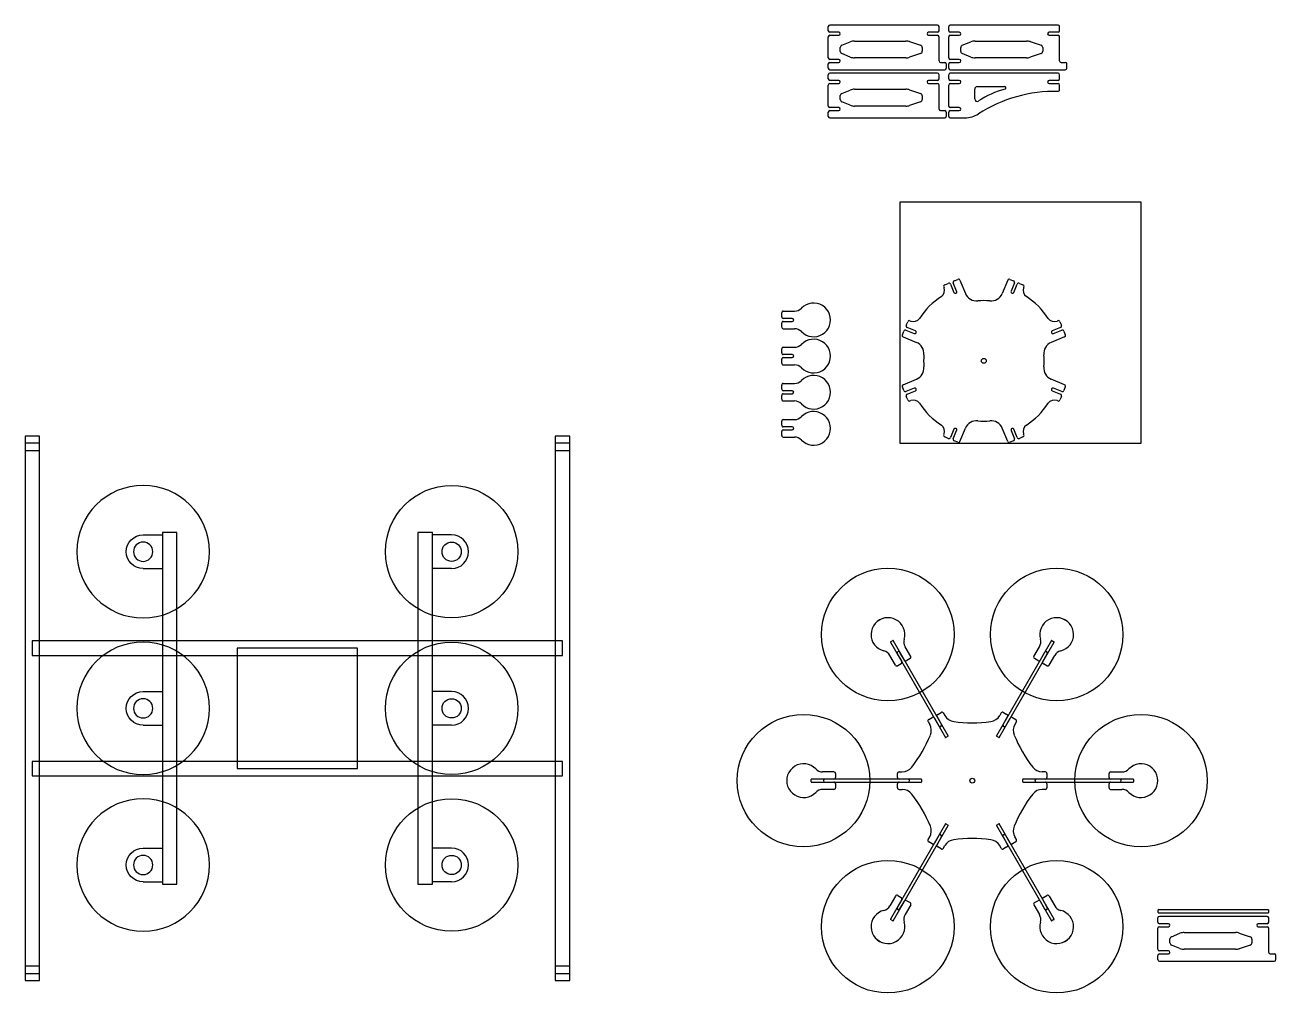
# Model space of a CAD drawing. Header units: millimetres. Extents: x -563 to 347, y -287 to 184.
# Drawn here: x -563 to -44, y -218 to 184 of the extents above; entities that cross this region are included whole.
import ezdxf

# ---------------------------------------------------------------- set-up
doc = ezdxf.new("R2010")
doc.units = ezdxf.units.MM
doc.layers.get('0').update_dxf_attribs({"linetype": 'CONTINUOUS', "lineweight": 25, "true_color": 0x000000})

# ---------------------------------------------------------------- blocks, each defined once
blk = doc.blocks.new('prop')
for p, q in [((0, 7), (-8, 7)), ((0, 7), (0, 7)), ((0, -7), (-8, -7))]:
    blk.add_line(p, q)
for radius in [27.5, 4]:
    blk.add_circle((0, 0), radius)
blk.add_arc((0, 0), 7, 270, 90)

msp = doc.modelspace()

# ---------------------------------------------------------------- linework, layer by layer
for p, q in [((-229.76, 181.21), (-229.76, 182.94)), ((-184.4, 183.58), (-229.13, 183.58)), ((-183.76, 181.21), (-183.76, 182.94)), ((-179.76, 181.21), (-179.76, 182.94)), ((-134.4, 183.58), (-179.13, 183.58)), ((-133.76, 181.21), (-133.76, 182.94)), ((-229.76, 169.94), (-229.76, 178.67)), ((-225.4, 180.58), (-229.13, 180.58)), ((-229.13, 179.31), (-225.4, 179.31)), ((-224.13, 175.19), (-220.66, 176.58)), ((-218.8, 176.94), (-197.57, 176.94)), ((-195.99, 176.68), (-191.44, 175.17)), ((-184.4, 180.58), (-188.13, 180.58)), ((-188.13, 179.31), (-184.4, 179.31)), ((-183.76, 168.67), (-183.76, 178.67)), ((-179.76, 169.94), (-179.76, 178.67)), ((-175.4, 180.58), (-179.13, 180.58)), ((-179.13, 179.31), (-175.4, 179.31)), ((-174.13, 175.19), (-170.66, 176.58)), ((-168.8, 176.94), (-147.57, 176.94)), ((-145.99, 176.68), (-141.44, 175.17)), ((-134.4, 180.58), (-138.13, 180.58)), ((-138.13, 179.31), (-134.4, 179.31)), ((-133.76, 168.67), (-133.76, 178.67)), ((-224.76, 172.62), (-224.76, 174.26)), ((-220.66, 170.3), (-224.13, 171.69)), ((-191.44, 171.71), (-195.99, 170.2)), ((-190.76, 174.22), (-190.76, 172.66)), ((-174.76, 172.62), (-174.76, 174.26)), ((-170.66, 170.3), (-174.13, 171.69)), ((-141.44, 171.71), (-145.99, 170.2)), ((-140.76, 174.22), (-140.76, 172.66)), ((-229.76, 165.67), (-229.76, 167.4)), ((-225.4, 169.31), (-229.13, 169.31)), ((-229.13, 168.04), (-225.4, 168.04)), ((-197.57, 169.94), (-218.8, 169.94)), ((-183.13, 168.04), (-181.4, 168.04)), ((-180.76, 165.67), (-180.76, 167.4)), ((-179.76, 165.67), (-179.76, 167.4)), ((-175.4, 169.31), (-179.13, 169.31)), ((-179.13, 168.04), (-175.4, 168.04)), ((-147.57, 169.94), (-168.8, 169.94)), ((-133.13, 168.04), (-131.4, 168.04)), ((-130.76, 165.67), (-130.76, 167.4)), ((-229.76, 161.21), (-229.76, 162.94)), ((-229.13, 165.04), (-181.4, 165.04)), ((-184.4, 163.58), (-229.13, 163.58)), ((-183.76, 161.21), (-183.76, 162.94)), ((-179.76, 161.21), (-179.76, 162.94)), ((-179.13, 165.04), (-131.4, 165.04)), ((-134.4, 163.58), (-179.13, 163.58)), ((-133.76, 161.21), (-133.76, 162.94)), ((-229.76, 149.94), (-229.76, 158.67)), ((-225.4, 160.58), (-229.13, 160.58)), ((-229.13, 159.31), (-225.4, 159.31)), ((-224.13, 155.19), (-220.66, 156.58)), ((-218.8, 156.94), (-197.57, 156.94)), ((-195.99, 156.68), (-191.44, 155.17)), ((-184.4, 160.58), (-188.13, 160.58)), ((-188.13, 159.31), (-184.4, 159.31)), ((-183.76, 148.67), (-183.76, 158.67)), ((-179.76, 149.94), (-179.76, 158.67)), ((-175.4, 160.58), (-179.13, 160.58)), ((-179.13, 159.31), (-175.4, 159.31)), ((-169, 152.88), (-169, 157)), ((-168, 158), (-156.55, 158)), ((-134.4, 160.58), (-138.13, 160.58)), ((-138.13, 159.31), (-134.4, 159.31)), ((-133.76, 156.67), (-133.76, 158.67)), ((-224.76, 152.62), (-224.76, 154.26)), ((-220.66, 150.3), (-224.13, 151.69)), ((-191.44, 151.71), (-195.99, 150.2)), ((-190.76, 154.22), (-190.76, 152.66)), ((-229.76, 145.67), (-229.76, 147.4)), ((-225.4, 149.31), (-229.13, 149.31)), ((-229.13, 148.04), (-225.4, 148.04)), ((-197.57, 149.94), (-218.8, 149.94)), ((-183.13, 148.04), (-181.4, 148.04)), ((-180.76, 145.67), (-180.76, 147.4)), ((-179.76, 145.67), (-179.76, 147.4)), ((-175.4, 149.31), (-179.13, 149.31)), ((-179.13, 148.04), (-175.4, 148.04)), ((-229.13, 145.04), (-181.4, 145.04)), ((-179.13, 145.04), (-173.04, 145.04)), ((-100, 110), (-200, 110)), ((-200, 110), (-200, 10)), ((-100, 10), (-100, 110)), ((-177.5, 77.39), (-176.02, 78.01)), ((-154.38, 78.01), (-152.9, 77.39)), ((-181.85, 74.91), (-181.71, 74.57)), ((-181.45, 75.76), (-179.97, 76.37)), ((-179.08, 76.06), (-177.65, 72.61)), ((-176.48, 73.1), (-177.91, 76.54)), ((-175.13, 77.69), (-172.84, 72.15)), ((-157.58, 75.69), (-157.58, 75.69)), ((-155.27, 77.69), (-157.57, 72.15)), ((-152.5, 76.54), (-153.93, 73.1)), ((-152.75, 72.61), (-151.32, 76.06)), ((-150.44, 76.37), (-148.96, 75.76)), ((-148.55, 74.91), (-148.69, 74.57)), ((-182.07, 71.86), (-182.07, 71.86)), ((-176.82, 72.27), (-176.82, 72.27)), ((-153.58, 72.27), (-153.58, 72.27)), ((-249.07, 62.53), (-249.07, 64.13)), ((-248.44, 64.83), (-243.74, 64.83)), ((-249.07, 58.26), (-249.07, 59.86)), ((-244.71, 61.83), (-248.44, 61.83)), ((-248.44, 60.56), (-244.71, 60.56)), ((-248.44, 57.56), (-243.74, 57.56)), ((-244.07, 61.19), (-244.07, 61.19)), ((-197.36, 58.98), (-196.75, 60.46)), ((-193.6, 56.66), (-197.05, 58.09)), ((-195.9, 60.86), (-195.56, 60.72)), ((-137.55, 61.08), (-137.55, 61.08)), ((-133.36, 58.09), (-136.8, 56.66)), ((-134.51, 60.86), (-134.84, 60.72)), ((-133.66, 60.46), (-133.04, 58.98)), ((-199, 55.03), (-198.38, 56.51)), ((-198.68, 54.14), (-193.14, 51.85)), ((-197.53, 56.92), (-194.09, 55.49)), ((-193.26, 55.83), (-193.26, 55.83)), ((-131.72, 54.14), (-137.27, 51.85)), ((-137.15, 55.83), (-137.15, 55.83)), ((-136.32, 55.49), (-132.87, 56.92)), ((-132.02, 56.51), (-131.41, 55.03)), ((-249.07, 47.53), (-249.07, 49.13)), ((-248.44, 49.83), (-243.74, 49.83)), ((-244.71, 46.83), (-248.44, 46.83)), ((-196.68, 51.84), (-196.68, 51.84)), ((-249.07, 43.26), (-249.07, 44.86)), ((-248.44, 45.56), (-244.71, 45.56)), ((-248.44, 42.56), (-243.74, 42.56)), ((-244.07, 46.19), (-244.07, 46.19)), ((-198.68, 34.28), (-193.14, 36.58)), ((-131.72, 34.28), (-137.27, 36.58)), ((-133.72, 36.59), (-133.72, 36.59)), ((-249.07, 32.53), (-249.07, 34.13)), ((-248.44, 34.83), (-243.74, 34.83)), ((-244.71, 31.83), (-248.44, 31.83)), ((-244.07, 31.19), (-244.07, 31.19)), ((-198.38, 31.91), (-199, 33.39)), ((-194.09, 32.94), (-197.53, 31.51)), ((-197.05, 30.34), (-193.6, 31.76)), ((-193.26, 32.59), (-193.26, 32.59)), ((-137.15, 32.59), (-137.15, 32.59)), ((-136.8, 31.76), (-133.36, 30.34)), ((-132.87, 31.51), (-136.32, 32.94)), ((-131.41, 33.39), (-132.02, 31.91)), ((-249.07, 28.26), (-249.07, 29.86)), ((-248.44, 30.56), (-244.71, 30.56)), ((-248.44, 27.56), (-243.74, 27.56)), ((-196.75, 27.97), (-197.36, 29.45)), ((-195.9, 27.56), (-195.56, 27.7)), ((-192.85, 27.35), (-192.85, 27.35)), ((-134.51, 27.56), (-134.84, 27.7)), ((-133.04, 29.45), (-133.66, 27.97)), ((-249.07, 17.53), (-249.07, 19.13)), ((-248.44, 19.83), (-243.74, 19.83)), ((-244.71, 16.83), (-248.44, 16.83)), ((-244.07, 16.19), (-244.07, 16.19)), ((-177.65, 15.82), (-179.08, 12.37)), ((-176.82, 16.16), (-176.82, 16.16)), ((-175.13, 10.74), (-172.84, 16.28)), ((-155.27, 10.74), (-157.57, 16.28)), ((-153.58, 16.16), (-153.58, 16.16)), ((-151.32, 12.37), (-152.75, 15.82)), ((-148.34, 16.56), (-148.34, 16.56)), ((-557, 13), (-563, 13)), ((-563, 13), (-563, 7)), ((-557, 7), (-557, 13)), ((-337, 13), (-343, 13)), ((-343, 13), (-343, 7)), ((-337, 7), (-337, 13)), ((-249.07, 13.26), (-249.07, 14.86)), ((-248.44, 15.56), (-244.71, 15.56)), ((-248.44, 12.56), (-243.74, 12.56)), ((-181.85, 13.52), (-181.71, 13.85)), ((-179.97, 12.05), (-181.45, 12.67)), ((-177.91, 11.88), (-176.48, 15.33)), ((-176.02, 10.42), (-177.5, 11.03)), ((-172.83, 12.73), (-172.83, 12.73)), ((-152.9, 11.03), (-154.38, 10.42)), ((-153.93, 15.33), (-152.5, 11.88)), ((-148.96, 12.67), (-150.44, 12.05)), ((-148.55, 13.52), (-148.69, 13.85)), ((-557, 10), (-563, 10)), ((-563, 10), (-563, -210)), ((-563, 7), (-557, 7)), ((-557, -210), (-557, 10)), ((-337, 10), (-343, 10)), ((-343, 10), (-343, -210)), ((-343, 7), (-337, 7)), ((-337, -210), (-337, 10)), ((-200, 10), (-100, 10)), ((-500, -27), (-506, -27)), ((-506, -27), (-506, -173)), ((-500, -173), (-500, -27)), ((-394, -27), (-400, -27)), ((-400, -27), (-400, -173)), ((-394, -173), (-394, -27)), ((-340, -72), (-560, -72)), ((-560, -72), (-560, -78)), ((-340, -78), (-340, -72)), ((-203.93, -72.5), (-181.1, -112.04)), ((-203.9, -72.36), (-202.97, -71.83)), ((-202.88, -71.78), (-202.88, -71.78)), ((-180, -111.41), (-202.83, -71.86)), ((-137.17, -71.86), (-160, -111.41)), ((-158.9, -112.04), (-136.07, -72.5)), ((-137.03, -71.83), (-136.1, -72.36)), ((-136.02, -72.41), (-136.02, -72.41)), ((-425, -75), (-475, -75)), ((-475, -75), (-475, -125)), ((-425, -125), (-425, -75)), ((-201.11, -77.39), (-199.24, -80.62)), ((-200.88, -76.52), (-200.88, -76.52)), ((-198.14, -79.99), (-200.01, -76.76)), ((-195.54, -78.49), (-197.89, -74.42)), ((-144.46, -78.49), (-142.11, -74.42)), ((-139.99, -76.76), (-141.86, -79.99)), ((-140.76, -80.62), (-138.89, -77.39)), ((-139.13, -76.52), (-139.13, -76.52)), ((-560, -78), (-340, -78)), ((-201.84, -82.12), (-204.19, -78.05)), ((-199.53, -81.52), (-200.92, -82.32)), ((-195.83, -79.38), (-197.22, -80.18)), ((-142.78, -80.18), (-144.17, -79.38)), ((-139.08, -82.32), (-140.47, -81.52)), ((-138.16, -82.12), (-135.81, -78.05)), ((-182.77, -106.62), (-184.63, -103.39)), ((-184.34, -102.49), (-182.96, -101.69)), ((-182.03, -101.89), (-181.38, -103.03)), ((-157.97, -101.89), (-158.62, -103.03)), ((-155.37, -103.39), (-157.23, -106.62)), ((-157.04, -101.69), (-155.66, -102.49)), ((-188.33, -105.52), (-187.67, -106.66)), ((-188.04, -104.62), (-186.65, -103.82)), ((-185.73, -104.02), (-183.87, -107.25)), ((-183, -107.48), (-183, -107.48)), ((-157, -107.48), (-157, -107.48)), ((-156.13, -107.25), (-154.27, -104.02)), ((-153.35, -103.82), (-151.96, -104.62)), ((-151.67, -105.52), (-152.33, -106.66)), ((-181.37, -112.31), (-181.37, -112.31)), ((-180.04, -111.55), (-180.96, -112.08)), ((-160.37, -111.31), (-160.37, -111.31)), ((-159.04, -112.08), (-159.96, -111.55)), ((-340, -122), (-560, -122)), ((-560, -122), (-560, -128)), ((-340, -128), (-340, -122)), ((-560, -128), (-340, -128)), ((-475, -125), (-425, -125)), ((-236.87, -130.54), (-236.87, -129.47)), ((-236.87, -129.37), (-236.87, -129.37)), ((-191.1, -129.37), (-236.77, -129.37)), ((-227.39, -126.37), (-232.08, -126.37)), ((-227.39, -129.37), (-231.12, -129.37)), ((-226.75, -127.06), (-226.75, -128.67)), ((-201, -128.67), (-201, -127.06)), ((-200.37, -126.37), (-199.05, -126.37)), ((-196.63, -129.37), (-200.37, -129.37)), ((-191, -129.47), (-191, -130.54)), ((-149, -129), (-149, -129)), ((-149, -130.54), (-149, -129.47)), ((-103.24, -129.37), (-148.9, -129.37)), ((-139.64, -129.37), (-143.37, -129.37)), ((-139.64, -126.37), (-140.95, -126.37)), ((-139, -127.06), (-139, -128.67)), ((-113.25, -128.67), (-113.25, -127.06)), ((-112.61, -126.37), (-107.92, -126.37)), ((-108.88, -129.37), (-112.61, -129.37)), ((-103.14, -129.47), (-103.14, -130.54)), ((-236.77, -130.64), (-191.1, -130.64)), ((-227.39, -133.64), (-232.08, -133.64)), ((-231.75, -130), (-231.75, -130)), ((-231.12, -130.64), (-227.39, -130.64)), ((-226.75, -131.33), (-226.75, -132.94)), ((-201, -132.94), (-201, -131.33)), ((-200.37, -130.64), (-196.63, -130.64)), ((-200.37, -133.64), (-199.05, -133.64)), ((-196, -130), (-196, -130)), ((-191, -131), (-191, -131)), ((-148.9, -130.64), (-103.24, -130.64)), ((-144, -130), (-144, -130)), ((-143.37, -130.64), (-139.64, -130.64)), ((-139.64, -133.64), (-140.95, -133.64)), ((-139, -131.33), (-139, -132.94)), ((-113.25, -132.94), (-113.25, -131.33)), ((-112.61, -130.64), (-108.88, -130.64)), ((-112.61, -133.64), (-107.92, -133.64)), ((-108.25, -130), (-108.25, -130)), ((-103.14, -130.64), (-103.14, -130.64)), ((-181.1, -147.96), (-203.93, -187.5)), ((-202.83, -188.14), (-180, -148.59)), ((-180.96, -147.92), (-180.04, -148.45)), ((-179.63, -148.69), (-179.63, -148.69)), ((-160, -148.59), (-137.17, -188.14)), ((-159.96, -148.45), (-159.04, -147.92)), ((-136.07, -187.5), (-158.9, -147.96)), ((-158.63, -147.69), (-158.63, -147.69)), ((-188.33, -154.48), (-187.67, -153.34)), ((-186.65, -156.18), (-188.04, -155.38)), ((-183.87, -152.75), (-185.73, -155.98)), ((-184.63, -156.61), (-182.77, -153.38)), ((-183, -152.52), (-183, -152.52)), ((-157.23, -153.38), (-155.37, -156.61)), ((-157, -152.52), (-157, -152.52)), ((-154.27, -155.98), (-156.13, -152.75)), ((-151.96, -155.38), (-153.35, -156.18)), ((-151.67, -154.48), (-152.33, -153.34)), ((-182.96, -158.31), (-184.34, -157.51)), ((-182.03, -158.11), (-181.38, -156.97)), ((-157.97, -158.11), (-158.62, -156.97)), ((-155.66, -157.51), (-157.04, -158.31)), ((-506, -173), (-500, -173)), ((-400, -173), (-394, -173)), ((-201.84, -177.88), (-204.19, -181.95)), ((-199.24, -179.38), (-201.11, -182.61)), ((-200.92, -177.68), (-199.53, -178.48)), ((-200.01, -183.24), (-198.14, -180.01)), ((-195.54, -181.51), (-197.89, -185.58)), ((-197.22, -179.82), (-195.83, -180.62)), ((-144.46, -181.51), (-142.11, -185.58)), ((-144.17, -180.62), (-142.78, -179.82)), ((-141.86, -180.01), (-139.99, -183.24)), ((-138.89, -182.61), (-140.76, -179.38)), ((-140.47, -178.48), (-139.08, -177.68)), ((-138.16, -177.88), (-135.81, -181.95)), ((-200.88, -183.48), (-200.88, -183.48)), ((-139.13, -183.48), (-139.13, -183.48)), ((-92.93, -183.18), (-92.93, -183.18)), ((-92.93, -184.72), (-92.93, -183.65)), ((-47.17, -183.55), (-92.83, -183.55)), ((-92.83, -184.82), (-47.17, -184.82)), ((-47.63, -186.37), (-92.37, -186.37)), ((-47.07, -183.65), (-47.07, -184.72)), ((-47.07, -184.82), (-47.07, -184.82)), ((-203.98, -187.59), (-203.98, -187.59)), ((-202.97, -188.17), (-203.9, -187.64)), ((-137.12, -188.22), (-137.12, -188.22)), ((-136.1, -187.64), (-137.03, -188.17)), ((-93, -188.73), (-93, -187)), ((-93, -200), (-93, -191.27)), ((-88.64, -189.37), (-92.37, -189.37)), ((-92.37, -190.64), (-88.64, -190.64)), ((-47.63, -189.37), (-51.37, -189.37)), ((-51.37, -190.64), (-47.63, -190.64)), ((-47, -188.73), (-47, -187)), ((-47, -201.27), (-47, -191.27)), ((-88, -197.32), (-88, -195.68)), ((-87.37, -194.75), (-83.89, -193.36)), ((-82.04, -193), (-60.81, -193)), ((-59.23, -193.26), (-54.68, -194.77)), ((-54, -195.72), (-54, -197.28)), ((-88.64, -200.63), (-92.37, -200.63)), ((-92.37, -201.91), (-88.64, -201.91)), ((-83.89, -199.64), (-87.37, -198.25)), ((-60.81, -200), (-82.04, -200)), ((-54.68, -198.23), (-59.23, -199.74)), ((-46.36, -201.91), (-44.63, -201.91)), ((-557, -207), (-563, -207)), ((-563, -207), (-563, -213)), ((-557, -213), (-557, -207)), ((-337, -207), (-343, -207)), ((-343, -207), (-343, -213)), ((-337, -213), (-337, -207)), ((-93, -204.27), (-93, -202.54)), ((-92.37, -204.91), (-44.63, -204.91)), ((-44, -204.27), (-44, -202.54)), ((-563, -210), (-557, -210)), ((-343, -210), (-337, -210)), ((-563, -213), (-557, -213)), ((-343, -213), (-337, -213))]:
    msp.add_line(p, q)
for centre, radius in [((-165.2, 44.21), 1), ((-205, -69.38), 27.5), ((-135, -69.38), 27.5), ((-240, -130), 27.5), ((-100, -130), 27.5), ((-170, -130), 1), ((-205, -190.62), 27.5), ((-135, -190.62), 27.5)]:
    msp.add_circle(centre, radius)
for centre, radius, start, end in [((-229.13, 182.94), 0.635, 90, 180), ((-184.4, 182.94), 0.635, 0, 90), ((-179.13, 182.94), 0.635, 90, 180), ((-134.4, 182.94), 0.635, 0, 90), ((-229.13, 181.21), 0.635, 180, 270), ((-229.13, 178.67), 0.635, 90, 180), ((-225.4, 179.94), 0.635, 0, 90), ((-225.4, 179.94), 0.635, 270, 0), ((-218.8, 171.94), 5, 90, 111.8014), ((-197.57, 171.94), 5, 71.5651, 90), ((-188.13, 179.94), 0.635, 90, 180), ((-188.13, 179.94), 0.635, 180, 270), ((-184.4, 181.21), 0.635, 270, 0), ((-184.4, 178.67), 0.635, 0, 90), ((-179.13, 181.21), 0.635, 180, 270), ((-179.13, 178.67), 0.635, 90, 180), ((-175.4, 179.94), 0.635, 0, 90), ((-175.4, 179.94), 0.635, 270, 0), ((-168.8, 171.94), 5, 90, 111.8014), ((-147.57, 171.94), 5, 71.5651, 90), ((-138.13, 179.94), 0.635, 90, 180), ((-138.13, 179.94), 0.635, 180, 270), ((-134.4, 181.21), 0.635, 270, 0), ((-134.4, 178.67), 0.635, 0, 90), ((-223.76, 174.26), 1, 111.8014, 180), ((-223.76, 172.62), 1, 180, 248.1986), ((-191.76, 174.22), 1, 0, 71.5651), ((-191.76, 172.66), 1, 288.4349, 0), ((-173.76, 174.26), 1, 111.8014, 180), ((-173.76, 172.62), 1, 180, 248.1986), ((-141.76, 174.22), 1, 0, 71.5651), ((-141.76, 172.66), 1, 288.4349, 0), ((-229.13, 169.94), 0.635, 180, 270), ((-229.13, 167.4), 0.635, 90, 180), ((-225.4, 168.67), 0.635, 0, 90), ((-225.4, 168.67), 0.635, 270, 0), ((-218.8, 174.94), 5, 248.1986, 270), ((-197.57, 174.94), 5, 270, 288.4349), ((-183.13, 168.67), 0.635, 180, 270), ((-181.4, 167.4), 0.635, 0, 90), ((-179.13, 169.94), 0.635, 180, 270), ((-179.13, 167.4), 0.635, 90, 180), ((-175.4, 168.67), 0.635, 0, 90), ((-175.4, 168.67), 0.635, 270, 0), ((-168.8, 174.94), 5, 248.1986, 270), ((-147.57, 174.94), 5, 270, 288.4349), ((-133.13, 168.67), 0.635, 180, 270), ((-131.4, 167.4), 0.635, 0, 90), ((-229.13, 165.67), 0.635, 180, 270), ((-229.13, 162.94), 0.635, 90, 180), ((-229.13, 161.21), 0.635, 180, 270), ((-184.4, 162.94), 0.635, 0, 90), ((-184.4, 161.21), 0.635, 270, 0), ((-181.4, 165.67), 0.635, 270, 0), ((-179.13, 165.67), 0.635, 180, 270), ((-179.13, 162.94), 0.635, 90, 180), ((-179.13, 161.21), 0.635, 180, 270), ((-134.4, 162.94), 0.635, 0, 90), ((-134.4, 161.21), 0.635, 270, 0), ((-131.4, 165.67), 0.635, 270, 0), ((-229.13, 158.67), 0.635, 90, 180), ((-225.4, 159.94), 0.635, 0, 90), ((-225.4, 159.94), 0.635, 270, 0), ((-218.8, 151.94), 5, 90, 111.8014), ((-197.57, 151.94), 5, 71.5651, 90), ((-188.13, 159.94), 0.635, 90, 180), ((-188.13, 159.94), 0.635, 180, 270), ((-184.4, 158.67), 0.635, 0, 90), ((-179.13, 158.67), 0.635, 90, 180), ((-175.4, 159.94), 0.635, 0, 90), ((-175.4, 159.94), 0.635, 270, 0), ((-168, 157), 1, 90, 180), ((-145.39, 117.82), 40.72, 105.7065, 122.8054), ((-135.53, 96.63), 59.42, 88.9344, 122.4957), ((-156.55, 157.5), 0.5, 285.7065, 90), ((-138.13, 159.94), 0.635, 90, 180), ((-138.13, 159.94), 0.635, 180, 270), ((-134.4, 156.67), 0.635, 267.4153, 0), ((-134.4, 158.67), 0.635, 0, 90), ((-223.76, 154.26), 1, 111.8014, 180), ((-223.76, 152.62), 1, 180, 248.1986), ((-191.76, 154.22), 1, 0, 71.5651), ((-191.76, 152.66), 1, 288.4349, 0), ((-168, 152.88), 1, 180, 302.8054), ((-229.13, 149.94), 0.635, 180, 270), ((-229.13, 147.4), 0.635, 90, 180), ((-229.13, 145.67), 0.635, 180, 270), ((-225.4, 148.67), 0.635, 0, 90), ((-225.4, 148.67), 0.635, 270, 0), ((-218.8, 154.94), 5, 248.1986, 270), ((-197.57, 154.94), 5, 270, 288.4349), ((-183.13, 148.67), 0.635, 180, 270), ((-181.4, 147.4), 0.635, 0, 90), ((-181.4, 145.67), 0.635, 270, 0), ((-179.13, 149.94), 0.635, 180, 270), ((-179.13, 147.4), 0.635, 90, 180), ((-179.13, 145.67), 0.635, 180, 270), ((-175.4, 148.67), 0.635, 0, 90), ((-175.4, 148.67), 0.635, 270, 0), ((-173.04, 155.04), 10, 270, 304.0148), ((-175.72, 77.45), 0.635, 22.5, 118.2394), ((-154.68, 77.45), 0.635, 61.7606, 157.5), ((-184.48, 73.42), 3, 303.4278, 22.5), ((-181.26, 75.15), 0.635, 106.7606, 202.5), ((-179.67, 75.81), 0.635, 22.5, 118.2394), ((-177.32, 76.78), 0.635, 106.7606, 202.5), ((-177.06, 72.85), 0.635, 292.5, 22.5), ((-153.34, 72.85), 0.635, 157.5, 247.5), ((-153.08, 76.78), 0.635, 337.5, 73.2394), ((-150.74, 75.81), 0.635, 61.7606, 157.5), ((-149.14, 75.15), 0.635, 337.5, 73.2394), ((-145.92, 73.42), 3, 157.5, 236.5722), ((-235.82, 61.19), 7, 340.673, 136.0452), ((-165.2, 44.21), 32, 123.4278, 146.5722), ((-177.06, 72.85), 0.635, 202.5, 292.5), ((-168.22, 74.06), 5, 202.5, 275.7717), ((-165.2, 44.21), 25, 84.2283, 95.7717), ((-162.18, 74.06), 5, 264.2283, 337.5), ((-153.34, 72.85), 0.635, 247.5, 337.5), ((-165.2, 44.21), 32, 33.4278, 56.5722), ((-248.44, 64.19), 0.635, 90, 185.7394), ((-248.44, 62.46), 0.635, 174.2606, 270), ((-243.74, 68.83), 4, 270, 316.0452), ((-235.82, 61.19), 7, 223.9548, 19.327), ((-248.44, 59.92), 0.635, 90, 185.7394), ((-248.44, 58.19), 0.635, 174.2606, 270), ((-244.71, 61.19), 0.635, 0, 90), ((-244.71, 61.19), 0.635, 270, 0), ((-243.74, 53.56), 4, 43.9548, 90), ((-196.8, 58.68), 0.635, 151.7606, 247.5), ((-196.14, 60.27), 0.635, 67.5, 163.2394), ((-194.41, 63.49), 3, 247.5, 326.5722), ((-135.99, 63.49), 3, 213.4278, 292.5), ((-134.26, 60.27), 0.635, 16.7606, 112.5), ((-133.6, 58.68), 0.635, 292.5, 28.2394), ((-235.82, 46.19), 7, 340.673, 136.0452), ((-198.44, 54.73), 0.635, 151.7606, 247.5), ((-197.77, 56.33), 0.635, 67.5, 163.2394), ((-193.84, 56.08), 0.635, 247.5, 337.5), ((-193.84, 56.08), 0.635, 337.5, 67.5), ((-136.56, 56.08), 0.635, 112.5, 202.5), ((-136.56, 56.08), 0.635, 202.5, 292.5), ((-132.63, 56.33), 0.635, 16.7606, 112.5), ((-131.97, 54.73), 0.635, 292.5, 28.2394), ((-248.44, 49.19), 0.635, 90, 185.7394), ((-248.44, 47.46), 0.635, 174.2606, 270), ((-244.71, 46.19), 0.635, 0, 90), ((-243.74, 53.83), 4, 270, 316.0452), ((-235.82, 46.19), 7, 223.9548, 19.327), ((-195.05, 47.23), 5, 354.2283, 67.5), ((-165.2, 44.21), 25, 174.2283, 185.7717), ((-135.35, 47.23), 5, 112.5, 185.7717), ((-165.2, 44.21), 25, 354.2283, 5.7717), ((-248.44, 44.92), 0.635, 90, 185.7394), ((-248.44, 43.19), 0.635, 174.2606, 270), ((-244.71, 46.19), 0.635, 270, 0), ((-243.74, 38.56), 4, 43.9548, 90), ((-195.05, 41.2), 5, 292.5, 5.7717), ((-135.35, 41.2), 5, 174.2283, 247.5), ((-235.82, 31.19), 7, 340.673, 136.0452), ((-248.44, 34.19), 0.635, 90, 185.7394), ((-248.44, 32.46), 0.635, 174.2606, 270), ((-244.71, 31.19), 0.635, 0, 90), ((-244.71, 31.19), 0.635, 270, 0), ((-243.74, 38.83), 4, 270, 316.0452), ((-235.82, 31.19), 7, 223.9548, 19.327), ((-198.44, 33.69), 0.635, 112.5, 208.2394), ((-197.77, 32.1), 0.635, 196.7606, 292.5), ((-193.84, 32.35), 0.635, 22.5, 112.5), ((-193.84, 32.35), 0.635, 292.5, 22.5), ((-136.56, 32.35), 0.635, 157.5, 247.5), ((-136.56, 32.35), 0.635, 67.5, 157.5), ((-132.63, 32.1), 0.635, 247.5, 343.2394), ((-131.97, 33.69), 0.635, 331.7606, 67.5), ((-248.44, 29.92), 0.635, 90, 185.7394), ((-248.44, 28.19), 0.635, 174.2606, 270), ((-243.74, 23.56), 4, 43.9548, 90), ((-196.8, 29.75), 0.635, 112.5, 208.2394), ((-196.14, 28.15), 0.635, 196.7606, 292.5), ((-194.41, 24.93), 3, 33.4278, 112.5), ((-165.2, 44.21), 32, 213.4278, 236.5722), ((-165.2, 44.21), 32, 303.4278, 326.5722), ((-135.99, 24.93), 3, 67.5, 146.5722), ((-134.26, 28.15), 0.635, 247.5, 343.2394), ((-133.6, 29.75), 0.635, 331.7606, 67.5), ((-243.74, 23.83), 4, 270, 316.0452), ((-235.82, 16.19), 7, 340.673, 136.0452), ((-248.44, 19.19), 0.635, 90, 185.7394), ((-248.44, 17.46), 0.635, 174.2606, 270), ((-244.71, 16.19), 0.635, 0, 90), ((-244.71, 16.19), 0.635, 270, 0), ((-235.82, 16.19), 7, 223.9548, 19.327), ((-184.48, 15), 3, 337.5, 56.5722), ((-177.06, 15.57), 0.635, 67.5, 157.5), ((-177.06, 15.57), 0.635, 337.5, 67.5), ((-168.22, 14.36), 5, 84.2283, 157.5), ((-165.2, 44.21), 25, 264.2283, 275.7717), ((-162.18, 14.36), 5, 22.5, 95.7717), ((-153.34, 15.57), 0.635, 112.5, 202.5), ((-153.34, 15.57), 0.635, 22.5, 112.5), ((-145.92, 15), 3, 123.4278, 202.5), ((-248.44, 14.92), 0.635, 90, 185.7394), ((-248.44, 13.19), 0.635, 174.2606, 270), ((-243.74, 8.56), 4, 43.9548, 90), ((-181.26, 13.27), 0.635, 157.5, 253.2394), ((-179.67, 12.61), 0.635, 241.7606, 337.5), ((-177.32, 11.64), 0.635, 157.5, 253.2394), ((-175.72, 10.98), 0.635, 241.7606, 337.5), ((-154.68, 10.98), 0.635, 202.5, 298.2394), ((-153.08, 11.64), 0.635, 286.7606, 22.5), ((-150.74, 12.61), 0.635, 202.5, 298.2394), ((-149.14, 13.27), 0.635, 286.7606, 22.5), ((-205, -69.38), 7, 100.673, 256.0452), ((-205, -69.38), 7, 343.9548, 139.327), ((-135, -69.38), 7, 40.673, 196.0452), ((-135, -69.38), 7, 283.9548, 79.327), ((-203.85, -72.45), 0.1, 120, 210), ((-202.92, -71.91), 0.1, 30, 120), ((-194.43, -72.42), 4, 163.9548, 210), ((-145.57, -72.42), 4, 330, 16.0452), ((-137.08, -71.91), 0.1, 60, 150), ((-136.15, -72.45), 0.1, 330, 60), ((-207.65, -80.05), 4, 30, 76.0452), ((-200.56, -77.07), 0.635, 120, 210), ((-200.56, -77.07), 0.635, 30, 120), ((-139.44, -77.07), 0.635, 60, 150), ((-139.44, -77.07), 0.635, 330, 60), ((-132.35, -80.05), 4, 103.9548, 150), ((-201.29, -81.8), 0.635, 210, 305.7394), ((-199.79, -80.94), 0.635, 294.2606, 30), ((-197.59, -79.67), 0.635, 210, 305.7394), ((-196.09, -78.8), 0.635, 294.2606, 30), ((-143.91, -78.8), 0.635, 150, 245.7394), ((-142.41, -79.67), 0.635, 234.2606, 330), ((-140.21, -80.94), 0.635, 150, 245.7394), ((-138.71, -81.8), 0.635, 234.2606, 330), ((-186.28, -104.34), 0.635, 30, 125.7394), ((-184.08, -103.07), 0.635, 114.2606, 210), ((-182.58, -102.2), 0.635, 30, 125.7394), ((-177.04, -100.53), 5, 210, 262.3304), ((-162.96, -100.53), 5, 277.6696, 330), ((-157.42, -102.2), 0.635, 54.2606, 150), ((-155.92, -103.07), 0.635, 330, 65.7394), ((-153.72, -104.34), 0.635, 54.2606, 150), ((-187.78, -105.2), 0.635, 114.2606, 210), ((-192, -109.16), 5, 337.6696, 30), ((-183.32, -106.93), 0.635, 210, 300), ((-183.32, -106.93), 0.635, 300, 30), ((-170, -48.21), 57.79, 262.3304, 277.6696), ((-156.68, -106.93), 0.635, 150, 240), ((-156.68, -106.93), 0.635, 240, 330), ((-148, -109.16), 5, 150, 202.3304), ((-152.22, -105.2), 0.635, 330, 65.7394), ((-240.83, -89.11), 57.79, 322.3304, 337.6696), ((-181.01, -111.99), 0.1, 210, 300), ((-180.09, -111.46), 0.1, 300, 30), ((-159.91, -111.46), 0.1, 150, 240), ((-158.99, -111.99), 0.1, 240, 330), ((-99.17, -89.11), 57.79, 202.3304, 217.6696), ((-240, -130), 7, 43.9548, 199.327), ((-199.05, -121.37), 5, 270, 322.3304), ((-140.95, -121.37), 5, 217.6696, 270), ((-100, -130), 7, 340.673, 136.0452), ((-240, -130), 7, 160.673, 316.0452), ((-236.77, -129.47), 0.1, 90, 180), ((-232.08, -122.37), 4, 223.9548, 270), ((-231.12, -130), 0.635, 90, 180), ((-227.39, -127), 0.635, 354.2606, 90), ((-227.39, -128.73), 0.635, 270, 5.7394), ((-200.37, -127), 0.635, 90, 185.7394), ((-200.37, -128.73), 0.635, 174.2606, 270), ((-196.63, -130), 0.635, 0, 90), ((-191.1, -129.47), 0.1, 0, 90), ((-148.9, -129.47), 0.1, 90, 180), ((-143.37, -130), 0.635, 90, 180), ((-139.64, -127), 0.635, 354.2606, 90), ((-139.64, -128.73), 0.635, 270, 5.7394), ((-112.61, -127), 0.635, 90, 185.7394), ((-112.61, -128.73), 0.635, 174.2606, 270), ((-108.88, -130), 0.635, 0, 90), ((-107.92, -122.37), 4, 270, 316.0452), ((-100, -130), 7, 223.9548, 19.327), ((-103.24, -129.47), 0.1, 0, 90), ((-236.77, -130.54), 0.1, 180, 270), ((-232.08, -137.64), 4, 90, 136.0452), ((-231.12, -130), 0.635, 180, 270), ((-227.39, -131.27), 0.635, 354.2606, 90), ((-227.39, -133), 0.635, 270, 5.7394), ((-200.37, -131.27), 0.635, 90, 185.7394), ((-200.37, -133), 0.635, 174.2606, 270), ((-199.05, -138.64), 5, 37.6696, 90), ((-196.63, -130), 0.635, 270, 0), ((-191.1, -130.54), 0.1, 270, 0), ((-148.9, -130.54), 0.1, 180, 270), ((-140.95, -138.64), 5, 90, 142.3304), ((-143.37, -130), 0.635, 180, 270), ((-139.64, -131.27), 0.635, 354.2606, 90), ((-139.64, -133), 0.635, 270, 5.7394), ((-112.61, -131.27), 0.635, 90, 185.7394), ((-112.61, -133), 0.635, 174.2606, 270), ((-108.88, -130), 0.635, 270, 0), ((-107.92, -137.64), 4, 43.9548, 90), ((-103.24, -130.54), 0.1, 270, 0), ((-240.83, -170.89), 57.79, 22.3304, 37.6696), ((-99.17, -170.89), 57.79, 142.3304, 157.6696), ((-192, -150.84), 5, 330, 22.3304), ((-181.01, -148.01), 0.1, 60, 150), ((-180.09, -148.54), 0.1, 330, 60), ((-159.91, -148.54), 0.1, 120, 210), ((-158.99, -148.01), 0.1, 30, 120), ((-148, -150.84), 5, 157.6696, 210), ((-187.78, -154.8), 0.635, 150, 245.7394), ((-183.32, -153.07), 0.635, 60, 150), ((-183.32, -153.07), 0.635, 330, 60), ((-177.04, -159.47), 5, 97.6696, 150), ((-170, -211.79), 57.79, 82.3304, 97.6696), ((-162.96, -159.47), 5, 30, 82.3304), ((-156.68, -153.07), 0.635, 120, 210), ((-156.68, -153.07), 0.635, 30, 120), ((-152.22, -154.8), 0.635, 294.2606, 30), ((-186.28, -155.66), 0.635, 234.2606, 330), ((-184.08, -156.93), 0.635, 150, 245.7394), ((-182.58, -157.8), 0.635, 234.2606, 330), ((-157.42, -157.8), 0.635, 210, 305.7394), ((-155.92, -156.93), 0.635, 294.2606, 30), ((-153.72, -155.66), 0.635, 210, 305.7394), ((-201.29, -178.2), 0.635, 54.2606, 150), ((-199.79, -179.06), 0.635, 330, 65.7394), ((-197.59, -180.33), 0.635, 54.2606, 150), ((-196.09, -181.2), 0.635, 330, 65.7394), ((-143.91, -181.2), 0.635, 114.2606, 210), ((-142.41, -180.33), 0.635, 30, 125.7394), ((-140.21, -179.06), 0.635, 114.2606, 210), ((-138.71, -178.2), 0.635, 30, 125.7394), ((-205, -190.62), 7, 103.9548, 259.327), ((-207.65, -179.95), 4, 283.9548, 330), ((-200.56, -182.93), 0.635, 150, 240), ((-200.56, -182.93), 0.635, 240, 330), ((-194.43, -187.58), 4, 150, 196.0452), ((-145.57, -187.58), 4, 343.9548, 30), ((-139.44, -182.93), 0.635, 210, 300), ((-139.44, -182.93), 0.635, 300, 30), ((-132.35, -179.95), 4, 210, 256.0452), ((-135, -190.62), 7, 280.673, 76.0452), ((-92.37, -187), 0.635, 90, 180), ((-92.83, -183.65), 0.1, 90, 180), ((-92.83, -184.72), 0.1, 180, 270), ((-47.63, -187), 0.635, 0, 90), ((-47.17, -183.65), 0.1, 0, 90), ((-47.17, -184.72), 0.1, 270, 0), ((-205, -190.62), 7, 220.673, 16.0452), ((-203.85, -187.55), 0.1, 150, 240), ((-202.92, -188.09), 0.1, 240, 330), ((-135, -190.62), 7, 163.9548, 319.327), ((-137.08, -188.09), 0.1, 210, 300), ((-136.15, -187.55), 0.1, 300, 30), ((-92.37, -188.73), 0.635, 180, 270), ((-92.37, -191.27), 0.635, 90, 180), ((-88.64, -190), 0.635, 0, 90), ((-88.64, -190), 0.635, 270, 0), ((-51.37, -190), 0.635, 90, 180), ((-51.37, -190), 0.635, 180, 270), ((-47.63, -188.73), 0.635, 270, 0), ((-47.63, -191.27), 0.635, 0, 90), ((-87, -195.68), 1, 111.8014, 180), ((-82.04, -198), 5, 90, 111.8014), ((-60.81, -198), 5, 71.5651, 90), ((-55, -195.72), 1, 0, 71.5651), ((-92.37, -200), 0.635, 180, 270), ((-92.37, -202.54), 0.635, 90, 180), ((-88.64, -201.27), 0.635, 0, 90), ((-88.64, -201.27), 0.635, 270, 0), ((-87, -197.32), 1, 180, 248.1986), ((-82.04, -195), 5, 248.1986, 270), ((-60.81, -195), 5, 270, 288.4349), ((-55, -197.28), 1, 288.4349, 0), ((-46.36, -201.27), 0.635, 180, 270), ((-44.63, -202.54), 0.635, 0, 90), ((-92.37, -204.27), 0.635, 180, 270), ((-44.63, -204.27), 0.635, 270, 0)]:
    msp.add_arc(centre, radius, start, end)

# ---------------------------------------------------------------- block references
at = {"yscale": -1, "rotation": 180}
for p in [(-514, -35), (-514, -100), (-514, -165)]:
    msp.add_blockref('prop', p, dxfattribs=at)
for p in [(-386, -35), (-386, -100), (-386, -165)]:
    msp.add_blockref('prop', p)

doc.saveas('drawing.dxf')
